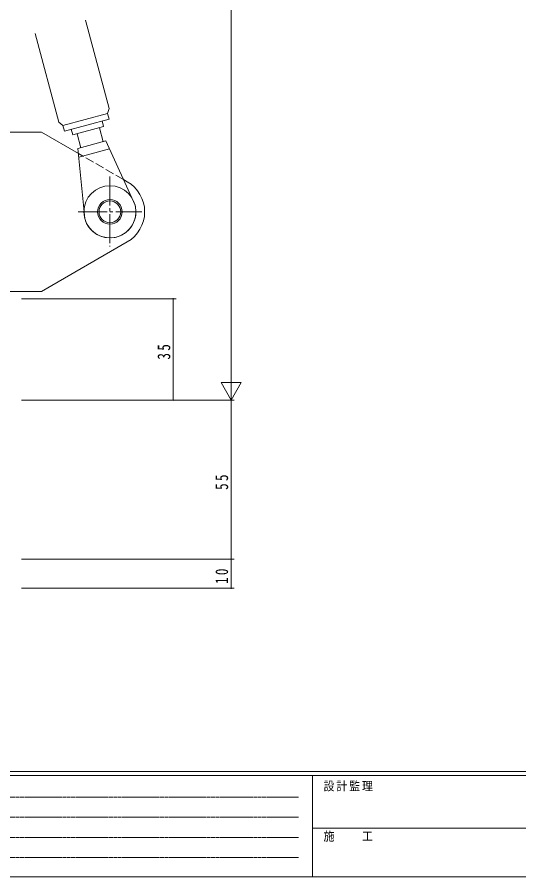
# Model space of a CAD drawing. Units: millimetres on the paper. Extents: x -397 to 397, y -282 to 282.
# Drawn here: x -238.4 to -65.1, y -282.1 to 14.8 of the extents above; entities that cross this region are included whole.
import ezdxf

# ---------------------------------------------------------------- set-up
doc = ezdxf.new("R2010")
doc.units = ezdxf.units.MM
for name, pattern in [('USER1', [0.375, 0.25, -0.125]), ('USER2', [13, 10, -1, 1, -1]), ('USER4', [4, 3, -1])]:
    doc.linetypes.add(name, pattern=pattern)
for name, color, linetype, lineweight in [('0-1_YKK_ZWAK', 7, 'Continuous', 18), ('0-5_YKK_13', 4, 'Continuous', 18), ('0-6_YKK_D', 6, 'Continuous', 18)]:
    doc.layers.add(name, color=color, linetype=linetype, lineweight=lineweight)
doc.styles.add('ＭＳ ゴシック', font='')
doc.styles.get('ＭＳ ゴシック').set_extended_font_data('MS Gothic')

msp = doc.modelspace()

# ---------------------------------------------------------------- linework, layer by layer
at = {"layer": '0-1_YKK_ZWAK'}
for p, q in [((376.092, -245.7), (-393.908, -245.7)), ((338.292, -247.1), (-393.908, -247.1)), ((-136.308, -247.1), (-136.308, -282.1)), ((-136.308, -265.299), (-7.508, -265.299)), ((-393.908, -282.1), (338.292, -282.1))]:
    msp.add_line(p, q, dxfattribs=at)
at = {"layer": '0-1_YKK_ZWAK', "linetype": 'USER1'}
for p, q in [((-389.31, -254.612), (-141.117, -254.612)), ((-389.31, -261.541), (-141.117, -261.541)), ((-389.31, -268.47), (-141.117, -268.47)), ((-389.31, -275.398), (-141.117, -275.398))]:
    msp.add_line(p, q, dxfattribs=at)
at = {"layer": '0-5_YKK_13'}
for p, q in [((-207.182, -18.511), (-222.637, -22.652)), ((-210.011, -23.41), (-208.715, -28.246)), ((-229.999, -24.964), (-254.067, -24.964)), ((-217.238, -32.331), (-229.999, -24.964)), ((-217.738, -25.481), (-216.442, -30.317)), ((-217.408, -30.575), (-207.749, -27.987)), ((-197.674, -50.134), (-207.749, -27.987)), ((-215.06, -54.793), (-217.408, -30.575)), ((-217.115, -33.603), (-206.49, -30.756)), ((-200.367, -42.071), (-201.689, -41.308))]:
    msp.add_line(p, q, dxfattribs=at)
at = {"layer": '0-5_YKK_13', "linetype": 'USER4'}
msp.add_line((-201.689, -41.308), (-217.238, -32.331), dxfattribs=at)
at = {"layer": '0-5_YKK_13', "linetype": 'USER2'}
for p, q in [((-206.367, -40.227), (-206.367, -64.389)), ((-217.367, -52.464), (-195.367, -52.464))]:
    msp.add_line(p, q, dxfattribs=at)
at = {"layer": '0-5_YKK_13'}
for points in [[(-214.789, 13.741), (-206.605, -16.804), (-207.182, -18.511), (-206.665, -20.443)], [(-206.665, -20.443), (-222.12, -24.584), (-222.637, -22.652), (-223.991, -21.462), (-232.176, 9.082)], [(-209.08, -21.09), (-208.562, -23.022), (-219.187, -25.869), (-219.705, -23.937)], [(-254.067, -24.964), (-254.067, -79.964), (-229.999, -79.964), (-200.367, -62.856)]]:
    msp.add_lwpolyline(points, dxfattribs=at)
for radius in [9, 4.25, 3.75]:
    msp.add_circle((-206.367, -52.464), radius, dxfattribs=at)
for radius, start, end in [(12, 0, 60), (9, 195, 15), (12, 300, 0)]:
    msp.add_arc((-206.367, -52.464), radius, start, end, dxfattribs=at)
at = {"layer": '0-6_YKK_D'}
for p, q in [((-164.467, -110.464), (-164.467, 175.536)), ((-236.967, -82.464), (-183.467, -82.464)), ((-184.467, -117.464), (-184.467, -82.464)), ((-164.467, -117.464), (-164.467, -105.339)), ((-160.967, -111.401), (-167.967, -111.401)), ((-164.467, -117.464), (-167.967, -111.401)), ((-164.467, -117.464), (-160.967, -111.401)), ((-236.967, -117.464), (-163.467, -117.464)), ((-236.967, -117.464), (-183.467, -117.464)), ((-236.967, -117.464), (-163.467, -117.464)), ((-164.467, -172.464), (-164.467, -117.464)), ((-236.967, -172.464), (-163.467, -172.464)), ((-236.967, -172.464), (-163.467, -172.464)), ((-164.467, -172.464), (-164.467, -182.464)), ((-236.967, -182.464), (-163.467, -182.464))]:
    msp.add_line(p, q, dxfattribs=at)
for centre, start, end in [((-184.467, -82.464), 90, 270), ((-184.467, -82.464), 270, 90), ((-184.467, -117.464), 90, 270), ((-184.467, -117.464), 270, 90), ((-164.467, -172.464), 90, 270), ((-164.467, -172.464), 90, 270), ((-164.467, -172.464), 270, 90), ((-164.467, -172.464), 270, 90), ((-164.467, -182.464), 90, 270), ((-164.467, -182.464), 270, 90)]:
    msp.add_arc(centre, 0.106, start, end, dxfattribs=at)

# ---------------------------------------------------------------- texts
at = {"layer": '0-1_YKK_ZWAK', "char_height": 3.079, "attachment_point": 7, "style": 'ＭＳ ゴシック'}
for s, insert in [('\\T1.17;\\W0.9;設計監理', (-132.539, -252.633)), ('\\T1.17;\\W0.9;施\u3000\u3000工', (-132.539, -269.954))]:
    msp.add_mtext(s, dxfattribs=dict(at, insert=insert))
at = {"layer": '0-6_YKK_D', "color": 7, "char_height": 4.399, "attachment_point": 7, "rotation": 90, "style": 'ＭＳ ゴシック'}
for s, insert in [('\\T1.37;\\W0.75;35', (-185.467, -103.484)), ('\\T1.37;\\W0.75;55', (-165.467, -148.484)), ('\\T1.37;\\W0.75;10', (-165.467, -180.984))]:
    msp.add_mtext(s, dxfattribs=dict(at, insert=insert))

doc.saveas('drawing.dxf')
